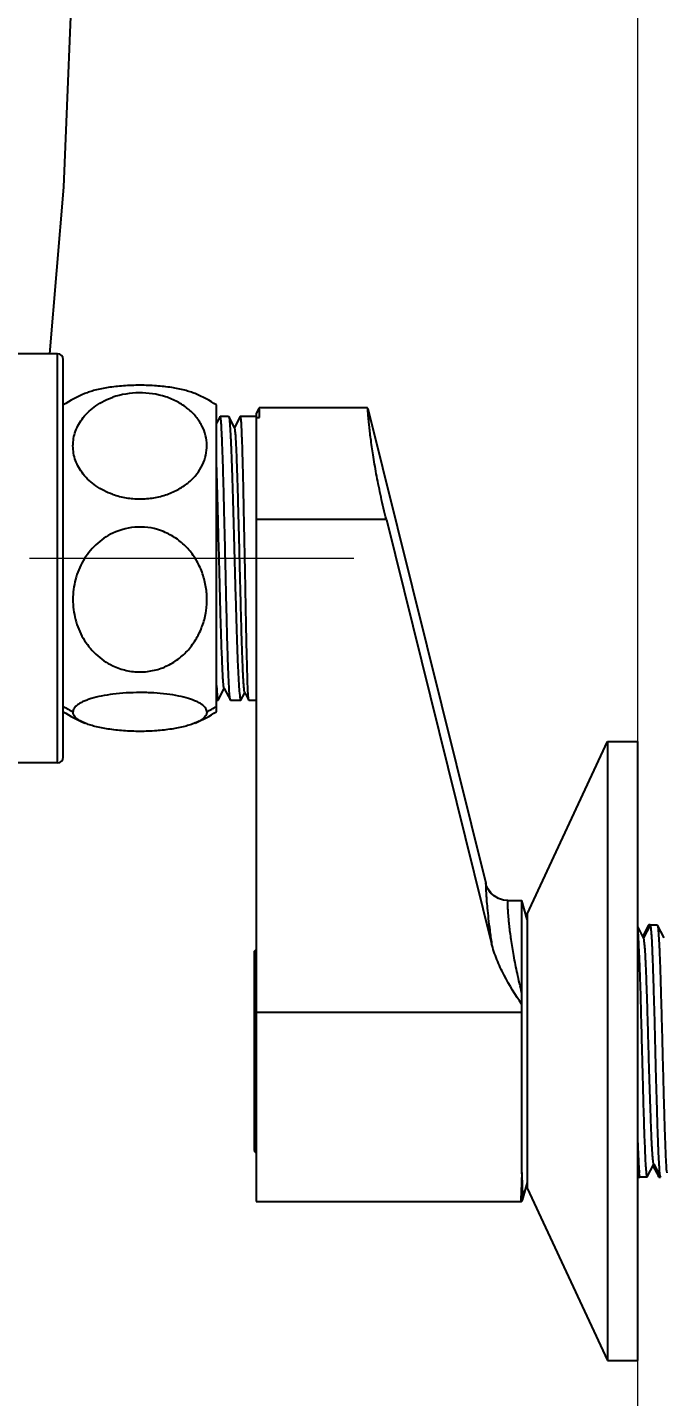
# Model space of a CAD drawing. Extents: x 0 to 3160, y 0 to 2315.
# Drawn here: x 2059.5 to 2115.3, y 388.4 to 508.9 of the extents above; entities that cross this region are included whole.
import ezdxf

# ---------------------------------------------------------------- set-up
doc = ezdxf.new("R2010")
doc.units = 0
doc.header["$LTSCALE"] = 3
doc.header["$MEASUREMENT"] = 0
doc.header["$PDMODE"] = 3
doc.header["$PDSIZE"] = -10
doc.linetypes.add('CENTER2', pattern=[28.575, 19.05, -3.175, 3.175, -3.175])
doc.layers.get('0').update_dxf_attribs({"linetype": 'CONTINUOUS'})
doc.layers.get('DEFPOINTS').update_dxf_attribs({"linetype": 'CONTINUOUS'})
doc.layers.add('Cneter', color=1, linetype='CENTER2', lineweight=13)
doc.layers.add('치수선', color=7, linetype='CONTINUOUS', lineweight=20)
doc.styles.add('Daelim Dimension', font='')
doc.styles.get('Daelim Dimension').set_extended_font_data('나눔고딕')
doc.dimstyles.new('DEFAULT', dxfattribs={"dimscale": 2, "dimtxt": 2, "dimasz": 2, "dimexe": 0, "dimexo": 2, "dimgap": 1, "dimtad": 1, "dimdec": 1, "dimzin": 9, "dimdsep": 46, "dimtxsty": 'Daelim Dimension', "dimcen": 0.5, "dimclrd": 252, "dimclre": 252, "dimclrt": 3, "dimadec": 1, "dimazin": 0, "dimtfac": 1, "dimtdec": 1, "dimtix": 1, "dimtmove": 0, "dimatfit": 3, "dimfxl": 1, "dimtolj": 1, "dimtzin": 1, "dimlwd": 9, "dimlwe": 9, "dimarcsym": 0})

# ---------------------------------------------------------------- blocks, each defined once
blk = doc.blocks.new('*D0')
at = {"color": 5, "lineweight": 9, "ltscale": 0.5, "transparency": 16777216}
for p, q in [((2021.64, 458.99), (2021.64, 270.58)), ((2113.14, 386.97), (2113.14, 270.58)), ((2029.64, 272.58), (2105.14, 272.58))]:
    blk.add_line(p, q, dxfattribs=at)
at = {"color": 5, "ltscale": 0.5, "transparency": 16777216}
for points in [[(2029.64, 273.92), (2029.64, 271.25), (2021.64, 272.58)], [(2105.14, 273.92), (2105.14, 271.25), (2113.14, 272.58)]]:
    blk.add_solid(points, dxfattribs=at)
at = {"layer": 'DEFPOINTS', "color": 0, "ltscale": 0.5, "transparency": 16777216}
for p in [(2021.64, 462.99), (2113.14, 390.97), (2113.14, 272.58)]:
    blk.add_point(p, dxfattribs=at)
at = {"color": 7, "ltscale": 0.5, "transparency": 16777216, "insert": (2067.39, 285.47), "char_height": 20, "attachment_point": 5, "style": 'Daelim Dimension'}
blk.add_mtext('\\A1;95', dxfattribs=at)
blk = doc.blocks.new('*D8')
at = {"color": 5, "lineweight": 9, "ltscale": 0.5, "transparency": 16777216}
for p, q in [((1965.64, 1392.3), (2311.07, 1392.3)), ((2309.07, 426.81), (2309.07, 1384.3)), ((2143.24, 418.81), (2311.07, 418.81))]:
    blk.add_line(p, q, dxfattribs=at)
at = {"color": 5, "ltscale": 0.5, "transparency": 16777216}
for points in [[(2307.74, 1384.3), (2310.4, 1384.3), (2309.07, 1392.3)], [(2307.74, 426.81), (2310.4, 426.81), (2309.07, 418.81)]]:
    blk.add_solid(points, dxfattribs=at)
at = {"layer": 'DEFPOINTS', "color": 0, "ltscale": 0.5, "transparency": 16777216}
for p in [(1961.64, 1392.3), (2309.07, 1392.3), (2139.24, 418.81)]:
    blk.add_point(p, dxfattribs=at)
at = {"color": 7, "ltscale": 0.5, "transparency": 16777216, "insert": (2293.36, 905.56), "char_height": 20, "attachment_point": 5, "rotation": 90, "style": 'Daelim Dimension'}
blk.add_mtext('\\A1;(920~1380)', dxfattribs=at)
blk = doc.blocks.new('*D10')
at = {"color": 5, "lineweight": 9, "ltscale": 0.5, "transparency": 16777216}
for p, q in [((2117.24, 448.81), (2164.06, 448.81)), ((2162.06, 440.81), (2162.06, 396.81)), ((2117.24, 388.81), (2164.06, 388.81)), ((2162.06, 388.81), (2162.06, 318))]:
    blk.add_line(p, q, dxfattribs=at)
at = {"color": 5, "ltscale": 0.5, "transparency": 16777216}
for points in [[(2160.73, 440.81), (2163.4, 440.81), (2162.06, 448.81)], [(2160.73, 396.81), (2163.4, 396.81), (2162.06, 388.81)]]:
    blk.add_solid(points, dxfattribs=at)
at = {"layer": 'DEFPOINTS', "color": 0, "ltscale": 0.5, "transparency": 16777216}
for p in [(2113.24, 448.81), (2113.24, 388.81), (2162.06, 388.81)]:
    blk.add_point(p, dxfattribs=at)
at = {"color": 7, "ltscale": 0.5, "transparency": 16777216, "insert": (2144.1, 349.25), "char_height": 20, "attachment_point": 5, "rotation": 90, "style": 'Daelim Dimension'}
blk.add_mtext('\\A1;{\\H1.25x;\\C256;Ø}60', dxfattribs=at)

msp = doc.modelspace()

# ---------------------------------------------------------------- linework, layer by layer
at = {"color": 7, "linetype": 'Continuous'}
for p, q in [((2062.14, 480.18), (2038.61, 480.18)), ((2062.64, 444.68), (2062.64, 479.68)), ((2076.14, 448.68), (2076.14, 475.68)), ((2079.89, 475.43), (2079.64, 474.94)), ((2079.64, 474.94), (2079.64, 405.56)), ((2089.45, 475.43), (2079.89, 475.43)), ((2079.89, 475.43), (2079.89, 475.43)), ((2089.45, 475.43), (2089.45, 475.43)), ((2089.46, 475.38), (2099.85, 433.58)), ((2076.45, 474.67), (2076.14, 474.09)), ((2076.46, 474.68), (2076.45, 474.67)), ((2076.46, 474.68), (2077.2, 474.68)), ((2077.2, 474.68), (2077.22, 474.67)), ((2077.72, 473.69), (2077.22, 474.67)), ((2078.23, 474.67), (2077.72, 473.69)), ((2077.74, 473.67), (2077.72, 473.69)), ((2078.24, 474.68), (2078.23, 474.67)), ((2078.24, 474.68), (2079.64, 474.68)), ((2079.64, 474.57), (2079.93, 474.57)), ((2091.1, 465.61), (2100.37, 428.29)), ((2076.27, 449.68), (2076.14, 449.68)), ((2076.27, 449.68), (2076.28, 449.69)), ((2076.28, 449.69), (2076.82, 450.72)), ((2076.8, 450.75), (2076.82, 450.72)), ((2076.82, 450.72), (2077.19, 450.02)), ((2077.19, 450.02), (2077.36, 449.69)), ((2077.37, 449.68), (2077.36, 449.69)), ((2078.27, 449.68), (2077.37, 449.68)), ((2078.27, 449.68), (2078.29, 449.7)), ((2078.29, 449.7), (2078.63, 450.35)), ((2078.62, 450.37), (2078.77, 450.09)), ((2078.77, 450.09), (2078.98, 449.69)), ((2078.98, 449.68), (2078.98, 449.69)), ((2079.64, 449.68), (2078.98, 449.68)), ((2103.49, 430.87), (2110.58, 446.07)), ((2110.58, 446.07), (2113.24, 446.07)), ((2110.58, 446.07), (2110.58, 391.56)), ((2113.24, 391.56), (2113.24, 446.07)), ((2062.14, 444.18), (2038.61, 444.18)), ((2099.9, 433.39), (2099.85, 433.58)), ((2100.28, 432.74), (2100.06, 433.07)), ((2100.59, 432.46), (2100.28, 432.74)), ((2100.97, 432.24), (2100.59, 432.46)), ((2101.42, 432.1), (2100.97, 432.24)), ((2101.79, 432.06), (2101.42, 432.1)), ((2101.79, 432.06), (2103.04, 432.06)), ((2103.49, 430.39), (2103.04, 432.06)), ((2103.04, 423.93), (2103.04, 432.06)), ((2103.49, 430.87), (2103.49, 406.75)), ((2113.76, 428.77), (2113.24, 429.77)), ((2114.19, 429.9), (2113.68, 428.92)), ((2114.35, 429.9), (2113.76, 428.77)), ((2114.21, 429.91), (2114.19, 429.9)), ((2114.35, 429.91), (2114.21, 429.91)), ((2114.36, 429.91), (2114.35, 429.9)), ((2114.36, 429.91), (2114.97, 429.91)), ((2114.97, 429.91), (2114.98, 429.9)), ((2115.57, 428.78), (2114.98, 429.9)), ((2113.78, 428.74), (2113.76, 428.77)), ((2079.44, 427.56), (2079.64, 427.76)), ((2079.44, 427.56), (2079.44, 410.06)), ((2103.04, 408.13), (2103.04, 422.24)), ((2079.64, 410.39), (2079.44, 410.58)), ((2079.44, 410.2), (2079.64, 410)), ((2079.44, 410.06), (2079.64, 409.86)), ((2114.08, 407.73), (2114.66, 408.85)), ((2114.59, 408.7), (2115.1, 407.73)), ((2114.65, 408.88), (2114.66, 408.85)), ((2114.66, 408.85), (2115.25, 407.72)), ((2113.24, 408.11), (2113.26, 408.08)), ((2113.24, 407.83), (2113.29, 407.72)), ((2113.26, 408.08), (2113.44, 407.73)), ((2113.29, 407.72), (2113.31, 407.71)), ((2113.31, 407.71), (2113.44, 407.71)), ((2113.46, 407.71), (2113.44, 407.73)), ((2114.06, 407.71), (2113.46, 407.71)), ((2114.06, 407.71), (2114.08, 407.73)), ((2115.11, 407.71), (2115.1, 407.73)), ((2115.11, 407.71), (2115.25, 407.71)), ((2115.26, 407.71), (2115.25, 407.72)), ((2103.49, 407.23), (2103.07, 405.69)), ((2103.49, 406.75), (2110.58, 391.56)), ((2079.64, 405.56), (2103.01, 405.56)), ((2102.94, 405.56), (2102.94, 405.56)), ((2102.95, 405.56), (2103.14, 405.94)), ((2103.02, 405.57), (2103.01, 405.56)), ((2103.04, 405.71), (2103.02, 405.71)), ((2103.04, 405.64), (2103.02, 405.57)), ((2103.04, 405.64), (2103.04, 405.74)), ((2103.06, 405.66), (2103.04, 405.64)), ((2103.07, 405.69), (2103.06, 405.66)), ((2103.14, 405.94), (2103.14, 405.94)), ((2110.58, 391.56), (2113.24, 391.56))]:
    msp.add_line(p, q, dxfattribs=at)
at = {"color": 9, "linetype": 'Continuous'}
for p, q in [((2062.14, 444.18), (2062.14, 480.18)), ((2091.1, 465.61), (2079.64, 465.61)), ((2079.64, 422.24), (2103.04, 422.24))]:
    msp.add_line(p, q, dxfattribs=at)
at = {"color": 7, "linetype": 'Continuous'}
for points in [[(2063.57, 517.06), (2062.66, 494.86), (2061.42, 480.18)], [(2100.06, 433.07), (2099.9, 433.4), (2099.86, 433.54)], [(2101.79, 432.06), (2101.43, 432.09), (2100.98, 432.23), (2100.6, 432.45), (2100.29, 432.74), (2100.06, 433.05), (2099.9, 433.39)]]:
    msp.add_lwpolyline(points, dxfattribs=at)
for centre, radius, start, end in [((2062.14, 479.68), 0.5, 0, 90), ((2069.39, 465.16), 12.5, 112.8863, 122.6846), ((2069.39, 465.16), 12.5, 57.3154, 67.1142), ((2069.39, 459.2), 12.5, 237.3154, 247.1137), ((2069.39, 459.2), 12.5, 292.8858, 302.6846), ((2062.14, 444.68), 0.5, 270, 0), ((1992.03, 423.92), 111.01, 359.4774, 0.0043), ((2094.6, 406.22), 8.46, 356.5181, 356.7139)]:
    msp.add_arc(centre, radius, start, end, dxfattribs=at)
at = {"color": 9, "linetype": 'Continuous'}
for centre, start, end in [((2069.28, 459.86), 238.2153, 242.6697), ((2069.49, 459.86), 297.3308, 301.7845)]:
    msp.add_arc(centre, 12.61, start, end, dxfattribs=at)
at = {"color": 7, "linetype": 'Continuous'}
for points, knots in [([(2074.25, 476.68), (2074.11, 476.73), (2073.81, 476.84), (2073.13, 477.04), (2072.13, 477.24), (2070.81, 477.38), (2069.39, 477.43), (2067.96, 477.38), (2066.64, 477.24), (2065.64, 477.04), (2064.96, 476.84), (2064.66, 476.73), (2064.52, 476.68)], [0, 0, 0, 0, 0.045267, 0.096527, 0.2157, 0.352843, 0.500006, 0.647169, 0.784307, 0.903477, 0.954735, 1, 1, 1, 1]), ([(2067, 467.8), (2066.73, 467.9), (2066.22, 468.12), (2065.3, 468.66), (2064.53, 469.35), (2063.99, 470.16), (2063.7, 470.78), (2063.53, 471.42), (2063.47, 472.08), (2063.53, 472.74), (2063.7, 473.38), (2063.99, 474.01), (2064.53, 474.81), (2065.51, 475.7), (2066.48, 476.17), (2067, 476.36)], [0, 0, 0, 0, 0.0727, 0.142256, 0.271011, 0.331045, 0.388758, 0.44486, 0.500138, 0.555416, 0.611521, 0.669236, 0.729275, 0.858041, 1, 1, 1, 1]), ([(2071.65, 476.4), (2070.9, 476.64), (2069.32, 476.87), (2067.74, 476.61), (2067, 476.36)], [0, 0, 0, 0, 0.500689, 1, 1, 1, 1]), ([(2067, 467.8), (2067.19, 467.74), (2067.58, 467.63), (2068.37, 467.46), (2069.39, 467.38), (2070.62, 467.48), (2071.78, 467.77), (2072.66, 468.17), (2073.29, 468.56), (2073.84, 468.98), (2074.42, 469.57), (2074.93, 470.38), (2075.23, 471.25), (2075.32, 472.13), (2075.2, 473.02), (2074.88, 473.88), (2074.34, 474.68), (2073.61, 475.39), (2072.7, 475.99), (2072.01, 476.28), (2071.65, 476.4)], [0, 0, 0, 0, 0.035467, 0.071596, 0.144987, 0.218367, 0.28986, 0.358001, 0.390574, 0.422073, 0.481873, 0.538049, 0.591621, 0.643875, 0.696215, 0.750034, 0.806598, 0.866885, 0.931399, 1, 1, 1, 1]), ([(2079.93, 474.57), (2079.93, 474.63), (2079.93, 474.76), (2079.92, 474.93), (2079.92, 475.08), (2079.91, 475.2), (2079.91, 475.29), (2079.91, 475.34), (2079.9, 475.37), (2079.9, 475.4), (2079.9, 475.42), (2079.9, 475.42), (2079.9, 475.43), (2079.89, 475.43)], [0, 0, 0, 0, 0.231795, 0.433824, 0.605593, 0.746623, 0.856612, 0.899925, 0.935432, 0.963124, 0.983009, 0.99515, 1, 1, 1, 1]), ([(2091.1, 465.61), (2090.93, 466.26), (2090.63, 467.53), (2090.26, 469.36), (2089.96, 471.02), (2089.78, 472.28), (2089.67, 473.16), (2089.6, 473.72), (2089.56, 474.2), (2089.52, 474.61), (2089.49, 474.93), (2089.47, 475.15), (2089.46, 475.28), (2089.46, 475.35), (2089.45, 475.39), (2089.45, 475.42), (2089.45, 475.43)], [0, 0, 0, 0, 0.202845, 0.392157, 0.562805, 0.710189, 0.773884, 0.830326, 0.879159, 0.920056, 0.952767, 0.977073, 0.986032, 0.992846, 0.997503, 1, 1, 1, 1]), ([(2077.29, 450.11), (2077.27, 450.36), (2077.23, 451), (2077.18, 452.13), (2077.13, 453.58), (2077.08, 455.31), (2077.03, 457.26), (2076.98, 459.37), (2076.93, 461.57), (2076.88, 463.8), (2076.82, 465.96), (2076.78, 468.01), (2076.73, 469.61), (2076.7, 470.78), (2076.67, 471.55), (2076.64, 472.25), (2076.62, 472.87), (2076.59, 473.41), (2076.57, 473.85), (2076.55, 474.16), (2076.53, 474.36), (2076.52, 474.47), (2076.5, 474.56), (2076.49, 474.62), (2076.48, 474.66), (2076.47, 474.68), (2076.46, 474.68)], [0, 0, 0, 0, 0.031547, 0.077906, 0.137599, 0.208705, 0.288929, 0.375682, 0.466161, 0.557444, 0.646586, 0.730706, 0.807089, 0.841598, 0.873273, 0.90186, 0.927122, 0.94886, 0.966897, 0.981097, 0.986722, 0.991351, 0.99498, 0.997606, 0.999246, 1, 1, 1, 1]), ([(2077.22, 474.67), (2077.23, 474.65), (2077.24, 474.62), (2077.25, 474.55), (2077.26, 474.47), (2077.28, 474.3), (2077.31, 474.04), (2077.33, 473.65), (2077.36, 473.17), (2077.39, 472.61), (2077.42, 471.96), (2077.46, 470.96), (2077.51, 469.54), (2077.57, 467.67), (2077.62, 465.63), (2077.68, 463.49), (2077.74, 461.3), (2077.8, 459.15), (2077.86, 457.08), (2077.92, 455.18), (2077.98, 453.5), (2078.04, 452.08), (2078.1, 450.98), (2078.15, 450.36), (2078.18, 450.11)], [0, 0, 0, 0, 0.001714, 0.004381, 0.008013, 0.012612, 0.024692, 0.040539, 0.060037, 0.083032, 0.109349, 0.138779, 0.206047, 0.282743, 0.366477, 0.454639, 0.544476, 0.633191, 0.718015, 0.796308, 0.865626, 0.923815, 0.96907, 1, 1, 1, 1]), ([(2078.93, 450.11), (2078.91, 450.36), (2078.88, 451), (2078.85, 452.13), (2078.81, 453.58), (2078.77, 455.31), (2078.73, 457.26), (2078.69, 459.37), (2078.65, 461.57), (2078.6, 463.8), (2078.56, 465.96), (2078.52, 467.71), (2078.5, 469.02), (2078.47, 469.93), (2078.45, 470.78), (2078.43, 471.55), (2078.41, 472.25), (2078.38, 472.87), (2078.36, 473.41), (2078.34, 473.79), (2078.33, 474.06), (2078.32, 474.22), (2078.3, 474.36), (2078.29, 474.47), (2078.28, 474.56), (2078.27, 474.62), (2078.26, 474.66), (2078.25, 474.68), (2078.24, 474.68)], [0, 0, 0, 0, 0.03152, 0.077877, 0.137577, 0.208692, 0.28893, 0.3757, 0.466197, 0.5575, 0.646661, 0.730798, 0.770125, 0.807194, 0.841709, 0.873388, 0.901977, 0.927241, 0.948981, 0.96702, 0.974607, 0.981219, 0.986841, 0.991465, 0.995085, 0.997698, 0.999309, 1, 1, 1, 1]), ([(2078.62, 450.37), (2078.61, 450.39), (2078.6, 450.42), (2078.59, 450.49), (2078.58, 450.58), (2078.56, 450.75), (2078.53, 451.03), (2078.51, 451.43), (2078.48, 451.93), (2078.45, 452.53), (2078.43, 453.2), (2078.39, 454.26), (2078.34, 455.74), (2078.29, 457.68), (2078.24, 459.77), (2078.18, 461.95), (2078.13, 464.13), (2078.07, 466.24), (2078.02, 468.2), (2077.97, 469.7), (2077.93, 470.77), (2077.91, 471.46), (2077.88, 472.07), (2077.85, 472.58), (2077.83, 472.99), (2077.8, 473.28), (2077.78, 473.46), (2077.77, 473.55), (2077.76, 473.62), (2077.75, 473.65), (2077.74, 473.67)], [0, 0, 0, 0, 0.001765, 0.004595, 0.008511, 0.013519, 0.026813, 0.044357, 0.065963, 0.091425, 0.120529, 0.153065, 0.227325, 0.311391, 0.402301, 0.496864, 0.591624, 0.683164, 0.768087, 0.843391, 0.876562, 0.906284, 0.932274, 0.954312, 0.972254, 0.985943, 0.991139, 0.995213, 0.998162, 1, 1, 1, 1]), ([(2076.81, 450.75), (2076.8, 450.75), (2076.8, 450.78), (2076.78, 450.84), (2076.76, 450.96), (2076.74, 451.15), (2076.72, 451.39), (2076.7, 451.7), (2076.67, 452.21), (2076.64, 452.97), (2076.6, 454.03), (2076.55, 455.27), (2076.51, 456.64), (2076.47, 458.13), (2076.43, 459.71), (2076.38, 461.89), (2076.3, 464.57), (2076.23, 467.58), (2076.17, 469.49), (2076.14, 470.36)], [0, 0, 0, 0, 0.001471, 0.003672, 0.010302, 0.019901, 0.03244, 0.047864, 0.066108, 0.11066, 0.165112, 0.228294, 0.298901, 0.375491, 0.456453, 0.540063, 0.708215, 0.865889, 1, 1, 1, 1]), ([(2067, 464.4), (2066.46, 464.14), (2065.45, 463.44), (2064.32, 462.01), (2063.64, 460.34), (2063.41, 458.56), (2063.64, 456.78), (2064.21, 455.38), (2064.88, 454.39), (2065.49, 453.72), (2066.2, 453.15), (2066.73, 452.85), (2067, 452.72)], [0, 0, 0, 0, 0.126425, 0.251634, 0.375888, 0.499645, 0.623401, 0.747654, 0.810274, 0.873195, 0.936438, 1, 1, 1, 1]), ([(2071.47, 464.53), (2070.77, 464.82), (2069.22, 465.1), (2067.69, 464.72), (2067, 464.4)], [0, 0, 0, 0, 0.500181, 1, 1, 1, 1]), ([(2067, 452.72), (2067.38, 452.54), (2067.97, 452.34), (2068.79, 452.2), (2069.63, 452.16), (2070.67, 452.28), (2071.65, 452.63), (2072.37, 453.03), (2073.04, 453.51), (2073.64, 454.08), (2074.13, 454.73), (2074.45, 455.25), (2074.72, 455.8), (2074.94, 456.36), (2075.11, 456.95), (2075.26, 457.74), (2075.32, 458.75), (2075.18, 459.95), (2074.84, 461.12), (2074.28, 462.21), (2073.53, 463.18), (2072.59, 463.98), (2071.86, 464.37), (2071.47, 464.53)], [0, 0, 0, 0, 0.063377, 0.0952, 0.127053, 0.190626, 0.253976, 0.285561, 0.317044, 0.379603, 0.410749, 0.441812, 0.472779, 0.503677, 0.534528, 0.565331, 0.62682, 0.688333, 0.749994, 0.811908, 0.874177, 0.936883, 1, 1, 1, 1]), ([(2076.14, 451), (2076.14, 450.91), (2076.16, 450.61), (2076.18, 450.31), (2076.19, 450.11)], [0, 0, 0, 0, 0.299393, 1, 1, 1, 1]), ([(2075.29, 448.66), (2075.29, 448.71), (2075.27, 448.82), (2075.19, 448.99), (2075.06, 449.14), (2074.88, 449.29), (2074.65, 449.44), (2074.25, 449.64), (2073.63, 449.86), (2072.76, 450.08), (2071.73, 450.24), (2070.79, 450.33), (2070, 450.36), (2069.19, 450.37), (2068.19, 450.34), (2067.05, 450.24), (2066.02, 450.08), (2065.26, 449.89), (2064.73, 449.72), (2064.41, 449.58), (2064.13, 449.44), (2063.9, 449.29), (2063.72, 449.14), (2063.59, 448.99), (2063.51, 448.82), (2063.49, 448.71), (2063.49, 448.66)], [0, 0, 0, 0, 0.012491, 0.026075, 0.041634, 0.059741, 0.080744, 0.104864, 0.162827, 0.233396, 0.315145, 0.405291, 0.452382, 0.500046, 0.594749, 0.684919, 0.766625, 0.837151, 0.867759, 0.89514, 0.91928, 0.940271, 0.958366, 0.973926, 0.98751, 1, 1, 1, 1]), ([(2076.19, 450.11), (2076.2, 450.05), (2076.21, 449.94), (2076.23, 449.81), (2076.24, 449.73), (2076.26, 449.69), (2076.26, 449.68), (2076.27, 449.68)], [0, 0, 0, 0, 0.426293, 0.733768, 0.921988, 0.972842, 1, 1, 1, 1]), ([(2077.36, 449.69), (2077.35, 449.71), (2077.34, 449.75), (2077.32, 449.84), (2077.31, 449.96), (2077.3, 450.05), (2077.29, 450.11)], [0, 0, 0, 0, 0.119755, 0.326273, 0.619936, 1, 1, 1, 1]), ([(2078.18, 450.11), (2078.19, 450.05), (2078.2, 449.94), (2078.22, 449.81), (2078.24, 449.73), (2078.26, 449.69), (2078.27, 449.68), (2078.27, 449.68)], [0, 0, 0, 0, 0.422135, 0.727558, 0.916328, 0.96899, 1, 1, 1, 1]), ([(2078.98, 449.69), (2078.97, 449.7), (2078.96, 449.75), (2078.95, 449.83), (2078.94, 449.95), (2078.93, 450.05), (2078.93, 450.11)], [0, 0, 0, 0, 0.107375, 0.309951, 0.607805, 1, 1, 1, 1]), ([(2064.52, 447.69), (2064.37, 447.75), (2064.1, 447.88), (2063.8, 448.09), (2063.64, 448.27), (2063.55, 448.4), (2063.5, 448.53), (2063.49, 448.62), (2063.49, 448.66)], [0, 0, 0, 0, 0.339038, 0.609663, 0.722408, 0.822788, 0.913885, 1, 1, 1, 1]), ([(2075.29, 448.66), (2075.29, 448.62), (2075.27, 448.53), (2075.22, 448.4), (2075.14, 448.27), (2074.98, 448.09), (2074.68, 447.88), (2074.41, 447.75), (2074.25, 447.69)], [0, 0, 0, 0, 0.086114, 0.17721, 0.277587, 0.390332, 0.660959, 1, 1, 1, 1]), ([(2074.25, 447.69), (2074.11, 447.63), (2073.81, 447.52), (2073.13, 447.32), (2072.13, 447.13), (2070.81, 446.98), (2069.39, 446.93), (2067.96, 446.98), (2066.64, 447.13), (2065.64, 447.32), (2064.96, 447.52), (2064.66, 447.63), (2064.52, 447.69)], [0, 0, 0, 0, 0.045267, 0.096527, 0.2157, 0.352843, 0.500006, 0.647169, 0.784307, 0.903477, 0.954735, 1, 1, 1, 1]), ([(2113.24, 429.5), (2113.26, 429.29), (2113.29, 428.79), (2113.33, 427.9), (2113.38, 426.78), (2113.45, 424.88), (2113.52, 422.19), (2113.6, 419.34), (2113.66, 416.97), (2113.72, 414.73), (2113.77, 412.64), (2113.84, 410.77), (2113.89, 409.66), (2113.93, 408.79), (2113.97, 408.29), (2113.99, 408.09)], [0, 0, 0, 0, 0.029298, 0.071022, 0.124083, 0.187072, 0.335956, 0.502022, 0.586059, 0.667798, 0.815844, 0.878233, 0.930593, 0.971537, 1, 1, 1, 1]), ([(2114.23, 429.87), (2114.23, 429.88), (2114.22, 429.89), (2114.21, 429.91), (2114.21, 429.91)], [0, 0, 0, 0, 0.675012, 1, 1, 1, 1]), ([(2114.26, 429.76), (2114.25, 429.77), (2114.25, 429.81), (2114.24, 429.84), (2114.23, 429.87)], [0, 0, 0, 0, 0.303777, 1, 1, 1, 1]), ([(2115.19, 408.09), (2115.17, 408.32), (2115.13, 408.88), (2115.08, 409.89), (2115.03, 411.17), (2114.98, 412.71), (2114.93, 414.44), (2114.87, 416.32), (2114.82, 418.27), (2114.78, 420.24), (2114.73, 422.17), (2114.67, 423.99), (2114.63, 425.41), (2114.59, 426.44), (2114.57, 427.13), (2114.54, 427.76), (2114.52, 428.31), (2114.49, 428.78), (2114.47, 429.17), (2114.44, 429.45), (2114.42, 429.62), (2114.41, 429.72), (2114.4, 429.8), (2114.39, 429.86), (2114.38, 429.89), (2114.37, 429.91), (2114.36, 429.91)], [0, 0, 0, 0, 0.03156, 0.077929, 0.137622, 0.208721, 0.288939, 0.375683, 0.466151, 0.557426, 0.646557, 0.730669, 0.807047, 0.841553, 0.873224, 0.901809, 0.927073, 0.948818, 0.966868, 0.981082, 0.986712, 0.991345, 0.994975, 0.997603, 0.999242, 1, 1, 1, 1]), ([(2114.98, 429.9), (2114.99, 429.89), (2115, 429.86), (2115.01, 429.8), (2115.02, 429.72), (2115.04, 429.58), (2115.06, 429.34), (2115.08, 429), (2115.11, 428.58), (2115.14, 428.08), (2115.16, 427.51), (2115.2, 426.61), (2115.24, 425.35), (2115.29, 423.7), (2115.34, 421.89), (2115.39, 419.98), (2115.44, 418.04), (2115.49, 416.12), (2115.54, 414.29), (2115.59, 412.6), (2115.64, 411.1), (2115.69, 409.84), (2115.73, 408.87), (2115.77, 408.31), (2115.8, 408.09)], [0, 0, 0, 0, 0.001674, 0.0043, 0.007894, 0.012457, 0.024471, 0.040261, 0.05971, 0.082663, 0.108944, 0.138347, 0.205578, 0.282266, 0.366017, 0.454214, 0.544106, 0.632886, 0.717786, 0.796152, 0.865534, 0.923771, 0.969056, 1, 1, 1, 1]), ([(2103.04, 422.9), (2102.47, 423.74), (2101.67, 425.02), (2100.81, 426.85), (2100.49, 427.8), (2100.37, 428.29)], [0, 0, 0, 0, 0.501096, 0.750914, 1, 1, 1, 1]), ([(2114.65, 408.88), (2114.64, 408.89), (2114.63, 408.92), (2114.62, 408.98), (2114.61, 409.06), (2114.59, 409.21), (2114.57, 409.45), (2114.54, 409.8), (2114.51, 410.23), (2114.48, 410.74), (2114.46, 411.32), (2114.42, 412.22), (2114.38, 413.49), (2114.32, 415.14), (2114.26, 416.92), (2114.21, 418.77), (2114.16, 420.62), (2114.11, 422.41), (2114.05, 424.07), (2114.01, 425.34), (2113.97, 426.25), (2113.94, 426.84), (2113.92, 427.35), (2113.89, 427.79), (2113.86, 428.15), (2113.83, 428.43), (2113.81, 428.6), (2113.79, 428.7), (2113.78, 428.73), (2113.78, 428.74)], [0, 0, 0, 0, 0.001947, 0.004959, 0.009051, 0.014216, 0.027729, 0.045407, 0.067128, 0.092754, 0.122099, 0.154871, 0.229315, 0.313309, 0.403972, 0.498127, 0.592334, 0.683286, 0.767735, 0.842471, 0.875379, 0.904959, 0.93097, 0.953179, 0.971366, 0.985317, 0.994861, 0.997972, 1, 1, 1, 1]), ([(2103.04, 422.24), (2103.04, 422.35), (2103.04, 422.57), (2103.04, 422.79), (2103.04, 422.9)], [0, 0, 0, 0, 0.499999, 1, 1, 1, 1]), ([(2113.24, 410.74), (2113.26, 410.2), (2113.29, 409.46), (2113.34, 408.58), (2113.36, 408.23), (2113.38, 408.09)], [0, 0, 0, 0, 0.611042, 0.835095, 1, 1, 1, 1]), ([(2103.04, 408.13), (2103.03, 407.9), (2103, 407.2), (2102.98, 406.49), (2102.96, 406.01)], [0, 0, 0, 0, 0.321617, 1, 1, 1, 1]), ([(2103.12, 406.3), (2103.11, 406.55), (2103.09, 407.16), (2103.06, 407.77), (2103.04, 408.13)], [0, 0, 0, 0, 0.407355, 1, 1, 1, 1]), ([(2113.24, 408.01), (2113.25, 407.95), (2113.26, 407.86), (2113.28, 407.77), (2113.29, 407.74), (2113.29, 407.72)], [0, 0, 0, 0, 0.656724, 0.867229, 1, 1, 1, 1]), ([(2113.44, 407.73), (2113.43, 407.74), (2113.42, 407.78), (2113.4, 407.86), (2113.39, 407.96), (2113.38, 408.04), (2113.38, 408.09)], [0, 0, 0, 0, 0.132485, 0.343072, 0.632372, 1, 1, 1, 1]), ([(2113.99, 408.09), (2113.99, 408.03), (2114, 407.94), (2114.02, 407.82), (2114.04, 407.75), (2114.05, 407.72), (2114.06, 407.71), (2114.06, 407.71)], [0, 0, 0, 0, 0.423156, 0.729039, 0.917687, 0.969961, 1, 1, 1, 1]), ([(2115.1, 407.73), (2115.09, 407.74), (2115.08, 407.79), (2115.06, 407.87), (2115.05, 407.99), (2115.04, 408.08), (2115.03, 408.13)], [0, 0, 0, 0, 0.127967, 0.336869, 0.627624, 1, 1, 1, 1]), ([(2115.25, 407.72), (2115.24, 407.74), (2115.23, 407.78), (2115.22, 407.85), (2115.2, 407.96), (2115.19, 408.04), (2115.19, 408.09)], [0, 0, 0, 0, 0.123627, 0.331345, 0.623662, 1, 1, 1, 1]), ([(2103.14, 405.94), (2103.14, 405.94), (2103.14, 405.95), (2103.14, 405.96), (2103.13, 405.99), (2103.13, 406.03), (2103.13, 406.08), (2103.13, 406.17), (2103.12, 406.25), (2103.12, 406.3)], [0, 0, 0, 0, 0.01129, 0.055079, 0.131833, 0.241363, 0.383313, 0.557317, 1, 1, 1, 1]), ([(2102.96, 406.01), (2102.96, 405.95), (2102.96, 405.86), (2102.96, 405.75), (2102.95, 405.69), (2102.95, 405.64), (2102.95, 405.6), (2102.95, 405.58), (2102.95, 405.56), (2102.94, 405.56)], [0, 0, 0, 0, 0.424711, 0.593829, 0.733832, 0.844514, 0.925774, 0.977584, 1, 1, 1, 1])]:
    msp.add_open_spline(points, degree=3, knots=knots, dxfattribs=at)
at = {"color": 9, "linetype": 'Continuous'}
for points, knots in [([(2099.85, 433.58), (2099.85, 433.58), (2099.85, 433.57), (2099.85, 433.55), (2099.85, 433.52), (2099.85, 433.46), (2099.86, 433.36), (2099.86, 433.2), (2099.87, 433), (2099.88, 432.76), (2099.9, 432.47), (2099.93, 432.01), (2099.99, 431.35), (2100.08, 430.44), (2100.21, 429.41), (2100.31, 428.67), (2100.37, 428.29)], [0, 0, 0, 0, 0.001301, 0.004694, 0.010175, 0.017736, 0.039072, 0.068647, 0.106378, 0.152088, 0.20558, 0.266654, 0.410694, 0.582427, 0.779765, 1, 1, 1, 1]), ([(2103.04, 423.93), (2102.9, 424.49), (2102.64, 425.58), (2102.37, 426.92), (2102.2, 427.92), (2102.1, 428.6), (2102.01, 429.23), (2101.94, 429.8), (2101.89, 430.31), (2101.85, 430.76), (2101.83, 431.1), (2101.81, 431.33), (2101.81, 431.48), (2101.8, 431.62), (2101.8, 431.73), (2101.79, 431.83), (2101.79, 431.91), (2101.79, 431.97), (2101.79, 432), (2101.79, 432.02), (2101.79, 432.04), (2101.79, 432.05), (2101.79, 432.06), (2101.79, 432.06), (2101.79, 432.06)], [0, 0, 0, 0, 0.212579, 0.407573, 0.497027, 0.580435, 0.657312, 0.727226, 0.789802, 0.844702, 0.891644, 0.912049, 0.930376, 0.946605, 0.960713, 0.972678, 0.982489, 0.990136, 0.993145, 0.995609, 0.997527, 0.998898, 0.999722, 1, 1, 1, 1])]:
    msp.add_open_spline(points, degree=3, knots=knots, dxfattribs=at)
at = {"layer": 'Cneter', "lineweight": 5, "ltscale": 0.5}
msp.add_line((2088.23, 462.18), (2014.08, 462.18), dxfattribs=at)
at = {"layer": '치수선'}
msp.add_line((2113.24, 254.43), (2113.24, 1271.1), dxfattribs=at)

# ---------------------------------------------------------------- dimensions: what is measured, and where the dimension line sits
at = {"color": 5, "ltscale": 0.5}
for base, p1, p2, text, picture, middle in [((2309.07, 1392.3), (2139.24, 418.81), (1961.64, 1392.3), '(920~1380)', '*D8', (2309.07, 905.56)), ((2162.06, 388.81), (2113.24, 448.81), (2113.24, 388.81), '{\\H1.25x;\\C256;Ø}<>', '*D10', (2162.06, 349.25))]:
    dim = msp.add_linear_dim(base=base, p1=p1, p2=p2, angle=90, text=text, dimstyle='DEFAULT', override={"dimtxt": 10, "dimasz": 4, "dimexe": 1, "dimdec": 0, "dimclrd": 5, "dimclre": 5, "dimclrt": 7}, dxfattribs=at)
    dim.commit()
    dim.dimension.update_dxf_attribs({"geometry": picture, "text_midpoint": middle, "dimtype": 160})
dim = msp.add_linear_dim(base=(2113.14, 272.58), p1=(2021.64, 462.99), p2=(2113.14, 390.97), text='95', dimstyle='DEFAULT', override={"dimtxt": 10, "dimasz": 4, "dimexe": 1, "dimdec": 0, "dimclrd": 5, "dimclre": 5, "dimclrt": 7}, dxfattribs=at)
dim.commit()
dim.dimension.update_dxf_attribs({"geometry": '*D0', "text_midpoint": (2067.39, 285.47)})

doc.saveas('drawing.dxf')
